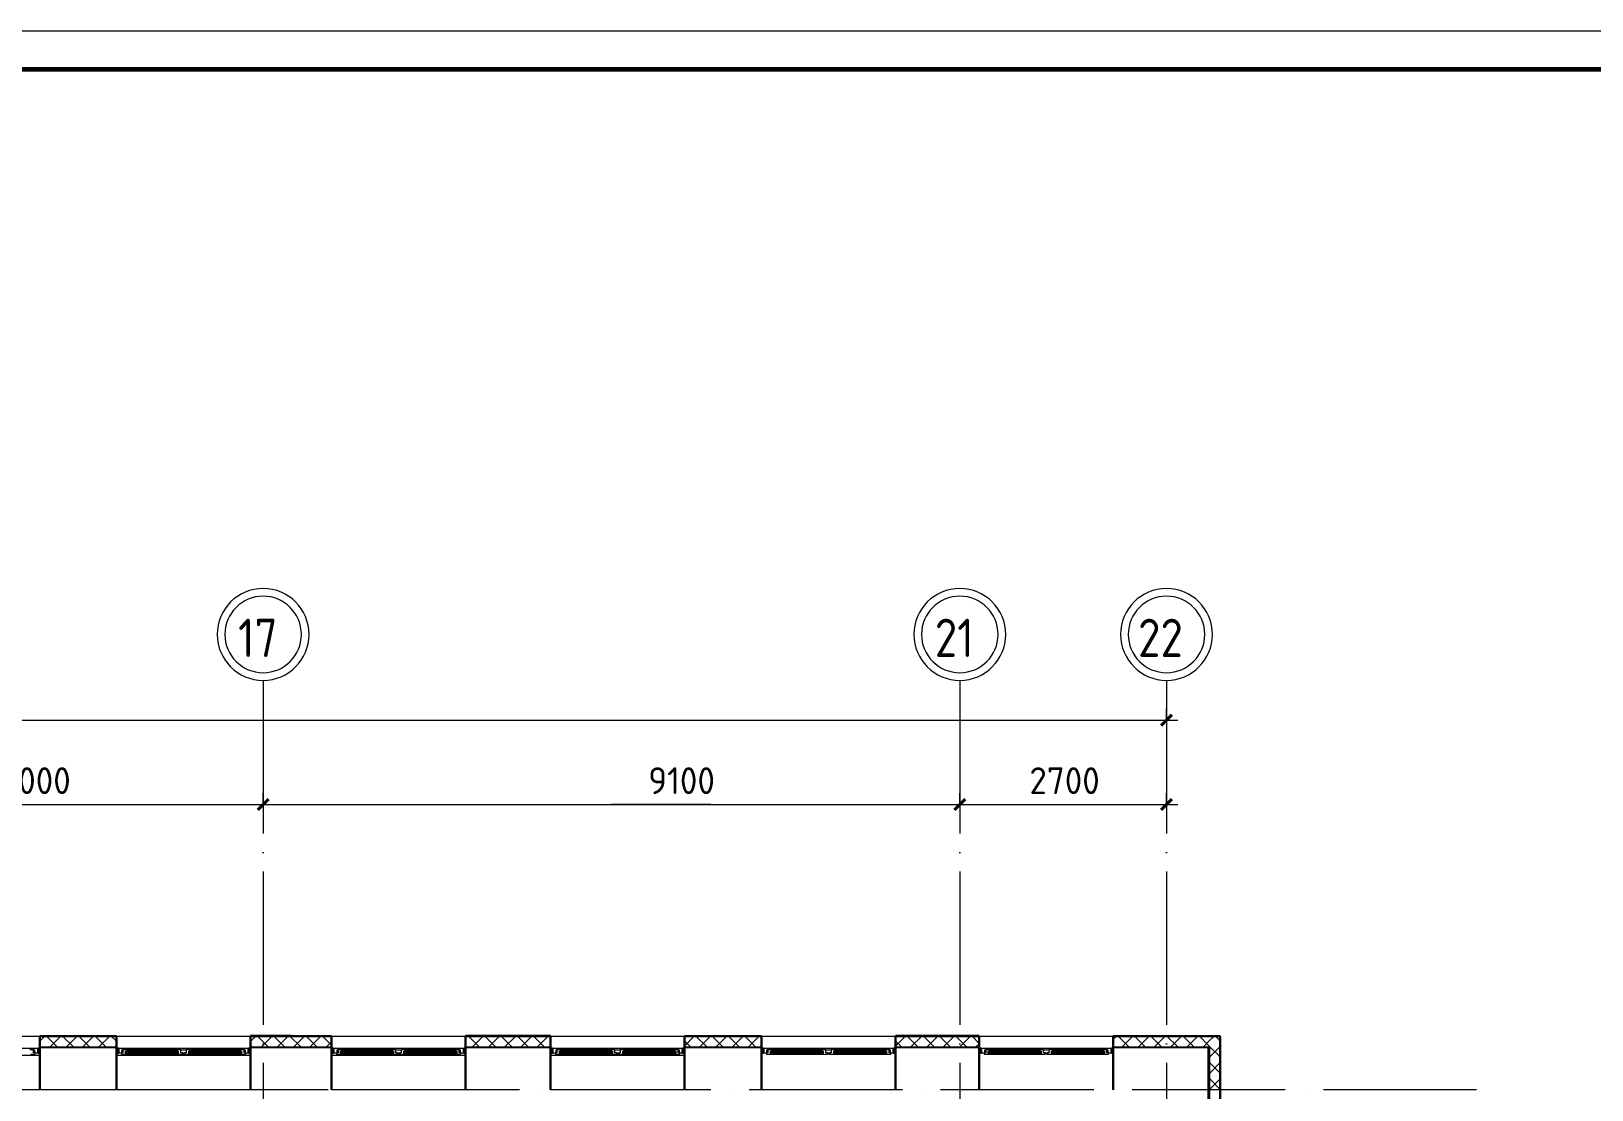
# Model space of a CAD drawing. Header units: millimetres. Extents: x -695119 to 412940, y -249585 to 622758.
# Drawn here: x 25263 to 45647, y 108035 to 121869 of the extents above; entities that cross this region are included whole.
import ezdxf

# ---------------------------------------------------------------- set-up
doc = ezdxf.new("R2010")
doc.units = ezdxf.units.MM
doc.linetypes.add('ADSK_Линия сетки', pattern=[25, 20, -2.5, 0, -2.5])
for name, color, linetype, lineweight in [('_ Окна', 252, 'Continuous', 30), ('Ограждение', 8, 'Continuous', 9), ('Окна', 252, 'Continuous', 9), ('Оси', 252, 'Continuous', 9), ('ОФ_рамка', 8, 'Continuous', 60), ('Размеры', 7, 'Continuous', 9), ('Стены внутренние', 252, 'Continuous', 18), ('Стены наружные', 252, 'Continuous', 18), ('Стены штриховка', 7, 'Continuous', 9)]:
    doc.layers.add(name, color=color, linetype=linetype, lineweight=lineweight)
doc.styles.add('GOST Common_2', font='', dxfattribs={"width": 0.9, "height": 250})
doc.styles.add('GOST Common_4', font='', dxfattribs={"height": 7})
doc.styles.get('GOST Common_2').set_extended_font_data('GOST type B')
doc.styles.get('GOST Common_4').set_extended_font_data('GOST type B')

# ---------------------------------------------------------------- blocks, each defined once
blk = doc.blocks.new('1 этаж')
at = {"layer": '_ Окна', "color": 251, "lineweight": 18, "true_color": 0x636466}
for p, q in [((-19656, 27381), (-19706, 27381)), ((-19692, 27323), (-19636, 27323)), ((-19657, 27398), (-19662, 27381)), ((-19598, 27398), (-19657, 27398)), ((-19656, 27340), (-19656, 27381)), ((-19656, 27381), (-19644, 27381)), ((-19636, 27340), (-19656, 27340)), ((-19644, 27381), (-19644, 27340)), ((-19636, 27323), (-19636, 27340)), ((-19636, 27340), (-19598, 27340)), ((-19598, 27340), (-19598, 27398)), ((-18488, 27398), (-18548, 27398)), ((-18548, 27398), (-18548, 27340)), ((-18548, 27340), (-18510, 27340)), ((-18490, 27340), (-18510, 27340)), ((-18510, 27340), (-18510, 27323)), ((-18510, 27323), (-18454, 27323)), ((-18502, 27340), (-18502, 27381)), ((-18502, 27381), (-18490, 27381)), ((-18490, 27381), (-18490, 27340)), ((-18439, 27381), (-18490, 27381)), ((-18484, 27381), (-18488, 27398)), ((-18454, 27323), (-18453, 27324)), ((-18453, 27332), (-18453, 27364)), ((-18453, 27364), (-18435, 27364)), ((-18435, 27332), (-18453, 27332)), ((-18453, 27324), (-18452, 27323)), ((-18452, 27323), (-18437, 27323)), ((-18435, 27364), (-18439, 27381)), ((-18437, 27323), (-18435, 27332)), ((-17783, 27381), (-17788, 27364)), ((-17788, 27364), (-17770, 27364)), ((-17770, 27332), (-17788, 27332)), ((-17788, 27332), (-17785, 27323)), ((-17785, 27323), (-17771, 27323)), ((-17733, 27381), (-17783, 27381)), ((-17771, 27323), (-17770, 27324)), ((-17770, 27364), (-17770, 27332)), ((-17770, 27324), (-17769, 27323)), ((-17769, 27323), (-17713, 27323)), ((-17733, 27340), (-17733, 27381)), ((-17713, 27340), (-17733, 27340)), ((-17713, 27323), (-17713, 27340)), ((-17663, 27340), (-17683, 27340)), ((-17683, 27340), (-17683, 27323)), ((-17683, 27323), (-17627, 27323)), ((-17663, 27381), (-17663, 27340)), ((-17612, 27381), (-17663, 27381)), ((-17627, 27323), (-17626, 27324)), ((-17626, 27332), (-17626, 27364)), ((-17626, 27364), (-17608, 27364)), ((-17608, 27332), (-17626, 27332)), ((-17626, 27324), (-17625, 27323)), ((-17625, 27323), (-17610, 27323)), ((-17608, 27364), (-17612, 27381)), ((-17610, 27323), (-17608, 27332)), ((-16956, 27381), (-16961, 27364)), ((-16961, 27364), (-16943, 27364)), ((-16943, 27332), (-16961, 27332)), ((-16961, 27332), (-16958, 27323)), ((-16958, 27323), (-16944, 27323)), ((-16906, 27381), (-16956, 27381)), ((-16944, 27323), (-16943, 27324)), ((-16943, 27364), (-16943, 27332)), ((-16943, 27324), (-16942, 27323)), ((-16942, 27323), (-16886, 27323)), ((-16907, 27398), (-16912, 27381)), ((-16848, 27398), (-16907, 27398)), ((-16906, 27340), (-16906, 27381)), ((-16906, 27381), (-16894, 27381)), ((-16886, 27340), (-16906, 27340)), ((-16894, 27381), (-16894, 27340)), ((-16886, 27323), (-16886, 27340)), ((-16886, 27340), (-16848, 27340)), ((-16848, 27340), (-16848, 27398)), ((-15678, 27398), (-15738, 27398)), ((-15738, 27398), (-15738, 27340)), ((-15738, 27340), (-15700, 27340)), ((-15680, 27340), (-15700, 27340)), ((-15700, 27340), (-15700, 27323)), ((-15700, 27323), (-15644, 27323)), ((-15692, 27340), (-15692, 27381)), ((-15692, 27381), (-15680, 27381)), ((-15680, 27381), (-15680, 27340)), ((-15629, 27381), (-15680, 27381)), ((-15674, 27381), (-15678, 27398)), ((-15644, 27323), (-15643, 27324)), ((-15643, 27332), (-15643, 27364)), ((-15643, 27364), (-15625, 27364)), ((-15625, 27332), (-15643, 27332)), ((-15643, 27324), (-15642, 27323)), ((-15642, 27323), (-15627, 27323)), ((-15625, 27364), (-15629, 27381)), ((-15627, 27323), (-15625, 27332)), ((-14973, 27381), (-14978, 27364)), ((-14978, 27364), (-14960, 27364)), ((-14960, 27332), (-14978, 27332)), ((-14978, 27332), (-14975, 27323)), ((-14975, 27323), (-14961, 27323)), ((-14923, 27381), (-14973, 27381)), ((-14961, 27323), (-14960, 27324)), ((-14960, 27364), (-14960, 27332)), ((-14960, 27324), (-14959, 27323)), ((-14959, 27323), (-14903, 27323)), ((-14923, 27340), (-14923, 27381)), ((-14903, 27340), (-14923, 27340)), ((-14903, 27323), (-14903, 27340)), ((-14853, 27340), (-14873, 27340)), ((-14873, 27340), (-14873, 27323)), ((-14873, 27323), (-14817, 27323)), ((-14853, 27381), (-14853, 27340)), ((-14802, 27381), (-14853, 27381)), ((-14817, 27323), (-14816, 27324)), ((-14816, 27332), (-14816, 27364)), ((-14816, 27364), (-14798, 27364)), ((-14798, 27332), (-14816, 27332)), ((-14816, 27324), (-14815, 27323)), ((-14815, 27323), (-14800, 27323)), ((-14798, 27364), (-14802, 27381)), ((-14800, 27323), (-14798, 27332)), ((-14146, 27381), (-14151, 27364)), ((-14151, 27364), (-14133, 27364)), ((-14133, 27332), (-14151, 27332)), ((-14151, 27332), (-14148, 27323)), ((-14148, 27323), (-14134, 27323)), ((-14096, 27381), (-14146, 27381)), ((-14134, 27323), (-14133, 27324)), ((-14133, 27364), (-14133, 27332)), ((-14133, 27324), (-14132, 27323)), ((-14132, 27323), (-14076, 27323)), ((-14097, 27398), (-14102, 27381)), ((-14038, 27398), (-14097, 27398)), ((-14096, 27340), (-14096, 27381)), ((-14096, 27381), (-14084, 27381)), ((-14076, 27340), (-14096, 27340)), ((-14084, 27381), (-14084, 27340)), ((-14076, 27323), (-14076, 27340)), ((-14076, 27340), (-14038, 27340)), ((-14038, 27340), (-14038, 27398)), ((-12818, 27398), (-12878, 27398)), ((-12878, 27398), (-12878, 27340)), ((-12878, 27340), (-12840, 27340)), ((-12820, 27340), (-12840, 27340)), ((-12840, 27340), (-12840, 27323)), ((-12840, 27323), (-12784, 27323)), ((-12832, 27340), (-12832, 27381)), ((-12832, 27381), (-12820, 27381)), ((-12820, 27381), (-12820, 27340)), ((-12769, 27381), (-12820, 27381)), ((-12814, 27381), (-12818, 27398)), ((-12784, 27323), (-12783, 27324)), ((-12783, 27332), (-12783, 27364)), ((-12783, 27364), (-12765, 27364)), ((-12765, 27332), (-12783, 27332)), ((-12783, 27324), (-12782, 27323)), ((-12782, 27323), (-12767, 27323)), ((-12765, 27364), (-12769, 27381)), ((-12767, 27323), (-12765, 27332)), ((-12113, 27381), (-12118, 27364)), ((-12118, 27364), (-12100, 27364)), ((-12100, 27332), (-12118, 27332)), ((-12118, 27332), (-12115, 27323)), ((-12115, 27323), (-12101, 27323)), ((-12063, 27381), (-12113, 27381)), ((-12101, 27323), (-12100, 27324)), ((-12100, 27364), (-12100, 27332)), ((-12100, 27324), (-12099, 27323)), ((-12099, 27323), (-12043, 27323)), ((-12063, 27340), (-12063, 27381)), ((-12043, 27340), (-12063, 27340)), ((-12043, 27323), (-12043, 27340)), ((-11993, 27340), (-12013, 27340)), ((-12013, 27340), (-12013, 27323)), ((-12013, 27323), (-11957, 27323)), ((-11993, 27381), (-11993, 27340)), ((-11942, 27381), (-11993, 27381)), ((-11957, 27323), (-11956, 27324)), ((-11956, 27332), (-11956, 27364)), ((-11956, 27364), (-11938, 27364)), ((-11938, 27332), (-11956, 27332)), ((-11956, 27324), (-11955, 27323)), ((-11955, 27323), (-11940, 27323)), ((-11938, 27364), (-11942, 27381)), ((-11940, 27323), (-11938, 27332)), ((-11286, 27381), (-11291, 27364)), ((-11291, 27364), (-11273, 27364)), ((-11273, 27332), (-11291, 27332)), ((-11291, 27332), (-11288, 27323)), ((-11288, 27323), (-11274, 27323)), ((-11236, 27381), (-11286, 27381)), ((-11274, 27323), (-11273, 27324)), ((-11273, 27364), (-11273, 27332)), ((-11273, 27324), (-11272, 27323)), ((-11272, 27323), (-11216, 27323)), ((-11237, 27398), (-11242, 27381)), ((-11178, 27398), (-11237, 27398)), ((-11236, 27340), (-11236, 27381)), ((-11236, 27381), (-11224, 27381)), ((-11216, 27340), (-11236, 27340)), ((-11224, 27381), (-11224, 27340)), ((-11216, 27323), (-11216, 27340)), ((-11216, 27340), (-11178, 27340)), ((-11178, 27340), (-11178, 27398)), ((-10063, 27398), (-10123, 27398)), ((-10123, 27398), (-10123, 27340)), ((-10123, 27340), (-10085, 27340)), ((-10065, 27340), (-10085, 27340)), ((-10085, 27340), (-10085, 27323)), ((-10085, 27323), (-10029, 27323)), ((-10077, 27340), (-10077, 27381)), ((-10077, 27381), (-10065, 27381)), ((-10065, 27381), (-10065, 27340)), ((-10014, 27381), (-10065, 27381)), ((-10059, 27381), (-10063, 27398)), ((-10029, 27323), (-10028, 27324)), ((-10028, 27332), (-10028, 27364)), ((-10028, 27364), (-10010, 27364)), ((-10010, 27332), (-10028, 27332)), ((-10028, 27324), (-10027, 27323)), ((-10027, 27323), (-10012, 27323)), ((-10010, 27364), (-10014, 27381)), ((-10012, 27323), (-10010, 27332)), ((-9358, 27381), (-9363, 27364)), ((-9363, 27364), (-9345, 27364)), ((-9345, 27332), (-9363, 27332)), ((-9363, 27332), (-9360, 27323)), ((-9360, 27323), (-9346, 27323)), ((-9308, 27381), (-9358, 27381)), ((-9346, 27323), (-9345, 27324)), ((-9345, 27364), (-9345, 27332)), ((-9345, 27324), (-9344, 27323)), ((-9344, 27323), (-9288, 27323)), ((-9308, 27340), (-9308, 27381)), ((-9288, 27340), (-9308, 27340)), ((-9288, 27323), (-9288, 27340)), ((-9238, 27340), (-9258, 27340)), ((-9258, 27340), (-9258, 27323)), ((-9258, 27323), (-9202, 27323)), ((-9238, 27381), (-9238, 27340)), ((-9187, 27381), (-9238, 27381)), ((-9202, 27323), (-9201, 27324)), ((-9201, 27332), (-9201, 27364)), ((-9201, 27364), (-9183, 27364)), ((-9183, 27332), (-9201, 27332)), ((-9201, 27324), (-9200, 27323)), ((-9200, 27323), (-9185, 27323)), ((-9183, 27364), (-9187, 27381)), ((-9185, 27323), (-9183, 27332)), ((-8531, 27381), (-8536, 27364)), ((-8536, 27364), (-8518, 27364)), ((-8518, 27332), (-8536, 27332)), ((-8536, 27332), (-8533, 27323)), ((-8533, 27323), (-8519, 27323)), ((-8481, 27381), (-8531, 27381)), ((-8519, 27323), (-8518, 27324)), ((-8518, 27364), (-8518, 27332)), ((-8518, 27324), (-8517, 27323)), ((-8517, 27323), (-8461, 27323)), ((-8482, 27398), (-8487, 27381)), ((-8423, 27398), (-8482, 27398)), ((-8481, 27340), (-8481, 27381)), ((-8481, 27381), (-8469, 27381)), ((-8461, 27340), (-8481, 27340)), ((-8469, 27381), (-8469, 27340)), ((-8461, 27323), (-8461, 27340)), ((-8461, 27340), (-8423, 27340)), ((-8423, 27340), (-8423, 27398)), ((-7218, 27398), (-7278, 27398)), ((-7278, 27398), (-7278, 27340)), ((-7278, 27340), (-7240, 27340)), ((-7220, 27340), (-7240, 27340)), ((-7240, 27340), (-7240, 27323)), ((-7240, 27323), (-7184, 27323)), ((-7232, 27340), (-7232, 27381)), ((-7232, 27381), (-7220, 27381)), ((-7220, 27381), (-7220, 27340)), ((-7169, 27381), (-7220, 27381)), ((-7214, 27381), (-7218, 27398)), ((-7184, 27323), (-7183, 27324)), ((-7183, 27332), (-7183, 27364)), ((-7183, 27364), (-7165, 27364)), ((-7165, 27332), (-7183, 27332)), ((-7183, 27324), (-7182, 27323)), ((-7182, 27323), (-7167, 27323)), ((-7165, 27364), (-7169, 27381)), ((-7167, 27323), (-7165, 27332)), ((-6513, 27381), (-6518, 27364)), ((-6518, 27364), (-6500, 27364)), ((-6500, 27332), (-6518, 27332)), ((-6518, 27332), (-6515, 27323)), ((-6515, 27323), (-6501, 27323)), ((-6463, 27381), (-6513, 27381)), ((-6501, 27323), (-6500, 27324)), ((-6500, 27364), (-6500, 27332)), ((-6500, 27324), (-6499, 27323)), ((-6499, 27323), (-6443, 27323)), ((-6463, 27340), (-6463, 27381)), ((-6443, 27340), (-6463, 27340)), ((-6443, 27323), (-6443, 27340)), ((-6393, 27340), (-6413, 27340)), ((-6413, 27340), (-6413, 27323)), ((-6413, 27323), (-6357, 27323)), ((-6393, 27381), (-6393, 27340)), ((-6342, 27381), (-6393, 27381)), ((-6357, 27323), (-6356, 27324)), ((-6356, 27332), (-6356, 27364)), ((-6356, 27364), (-6338, 27364)), ((-6338, 27332), (-6356, 27332)), ((-6356, 27324), (-6355, 27323)), ((-6355, 27323), (-6340, 27323)), ((-6338, 27364), (-6342, 27381)), ((-6340, 27323), (-6338, 27332)), ((-5686, 27381), (-5691, 27364)), ((-5691, 27364), (-5673, 27364)), ((-5673, 27332), (-5691, 27332)), ((-5691, 27332), (-5688, 27323)), ((-5688, 27323), (-5674, 27323)), ((-5636, 27381), (-5686, 27381)), ((-5674, 27323), (-5673, 27324)), ((-5673, 27364), (-5673, 27332)), ((-5673, 27324), (-5672, 27323)), ((-5672, 27323), (-5616, 27323)), ((-5637, 27398), (-5642, 27381)), ((-5578, 27398), (-5637, 27398)), ((-5636, 27340), (-5636, 27381)), ((-5636, 27381), (-5624, 27381)), ((-5616, 27340), (-5636, 27340)), ((-5624, 27381), (-5624, 27340)), ((-5616, 27323), (-5616, 27340)), ((-5616, 27340), (-5578, 27340)), ((-5578, 27340), (-5578, 27398))]:
    blk.add_line(p, q, dxfattribs=at)
at = {"layer": '_ Окна', "color": 251, "true_color": 0x636466}
for p, q in [((-19573, 27398), (-19598, 27398)), ((-19598, 27398), (-19598, 27340)), ((-19598, 27340), (-19573, 27340)), ((-18548, 27398), (-18573, 27398)), ((-18573, 27340), (-18548, 27340)), ((-18548, 27340), (-18548, 27398)), ((-18450, 27364), (-18453, 27364)), ((-18453, 27364), (-18453, 27332)), ((-18453, 27332), (-18450, 27332)), ((-17773, 27364), (-18450, 27364)), ((-18450, 27364), (-18450, 27332)), ((-18450, 27332), (-18450, 27364)), ((-18450, 27332), (-17773, 27332)), ((-17773, 27332), (-17773, 27364)), ((-17773, 27364), (-17773, 27332)), ((-17770, 27364), (-17773, 27364)), ((-17773, 27332), (-17770, 27332)), ((-17770, 27332), (-17770, 27364)), ((-17623, 27364), (-17626, 27364)), ((-17626, 27364), (-17626, 27332)), ((-17626, 27332), (-17623, 27332)), ((-16946, 27364), (-17623, 27364)), ((-17623, 27364), (-17623, 27332)), ((-17623, 27332), (-17623, 27364)), ((-17623, 27332), (-16946, 27332)), ((-16946, 27332), (-16946, 27364)), ((-16946, 27364), (-16946, 27332)), ((-16943, 27364), (-16946, 27364)), ((-16946, 27332), (-16943, 27332)), ((-16943, 27332), (-16943, 27364)), ((-16823, 27398), (-16848, 27398)), ((-16848, 27398), (-16848, 27340)), ((-16848, 27340), (-16823, 27340)), ((-15738, 27398), (-15763, 27398)), ((-15763, 27340), (-15738, 27340)), ((-15738, 27340), (-15738, 27398)), ((-15640, 27364), (-15643, 27364)), ((-15643, 27364), (-15643, 27332)), ((-15643, 27332), (-15640, 27332)), ((-14963, 27364), (-15640, 27364)), ((-15640, 27364), (-15640, 27332)), ((-15640, 27332), (-15640, 27364)), ((-15640, 27332), (-14963, 27332)), ((-14963, 27332), (-14963, 27364)), ((-14963, 27364), (-14963, 27332)), ((-14960, 27364), (-14963, 27364)), ((-14963, 27332), (-14960, 27332)), ((-14960, 27332), (-14960, 27364)), ((-14813, 27364), (-14816, 27364)), ((-14816, 27364), (-14816, 27332)), ((-14816, 27332), (-14813, 27332)), ((-14136, 27364), (-14813, 27364)), ((-14813, 27364), (-14813, 27332)), ((-14813, 27332), (-14813, 27364)), ((-14813, 27332), (-14136, 27332)), ((-14136, 27332), (-14136, 27364)), ((-14136, 27364), (-14136, 27332)), ((-14133, 27364), (-14136, 27364)), ((-14136, 27332), (-14133, 27332)), ((-14133, 27332), (-14133, 27364)), ((-14013, 27398), (-14038, 27398)), ((-14038, 27398), (-14038, 27340)), ((-14038, 27340), (-14013, 27340)), ((-12878, 27398), (-12903, 27398)), ((-12903, 27340), (-12878, 27340)), ((-12878, 27340), (-12878, 27398)), ((-12780, 27364), (-12783, 27364)), ((-12783, 27364), (-12783, 27332)), ((-12783, 27332), (-12780, 27332)), ((-12103, 27364), (-12780, 27364)), ((-12780, 27364), (-12780, 27332)), ((-12780, 27332), (-12780, 27364)), ((-12780, 27332), (-12103, 27332)), ((-12103, 27332), (-12103, 27364)), ((-12103, 27364), (-12103, 27332)), ((-12100, 27364), (-12103, 27364)), ((-12103, 27332), (-12100, 27332)), ((-12100, 27332), (-12100, 27364)), ((-11953, 27364), (-11956, 27364)), ((-11956, 27364), (-11956, 27332)), ((-11956, 27332), (-11953, 27332)), ((-11276, 27364), (-11953, 27364)), ((-11953, 27364), (-11953, 27332)), ((-11953, 27332), (-11953, 27364)), ((-11953, 27332), (-11276, 27332)), ((-11276, 27332), (-11276, 27364)), ((-11276, 27364), (-11276, 27332)), ((-11273, 27364), (-11276, 27364)), ((-11276, 27332), (-11273, 27332)), ((-11273, 27332), (-11273, 27364)), ((-11153, 27398), (-11178, 27398)), ((-11178, 27398), (-11178, 27340)), ((-11178, 27340), (-11153, 27340)), ((-10123, 27398), (-10148, 27398)), ((-10148, 27340), (-10123, 27340)), ((-10123, 27340), (-10123, 27398)), ((-10025, 27364), (-10028, 27364)), ((-10028, 27364), (-10028, 27332)), ((-10028, 27332), (-10025, 27332)), ((-9348, 27364), (-10025, 27364)), ((-10025, 27364), (-10025, 27332)), ((-10025, 27332), (-10025, 27364)), ((-10025, 27332), (-9348, 27332)), ((-9348, 27332), (-9348, 27364)), ((-9348, 27364), (-9348, 27332)), ((-9345, 27364), (-9348, 27364)), ((-9348, 27332), (-9345, 27332)), ((-9345, 27332), (-9345, 27364)), ((-9198, 27364), (-9201, 27364)), ((-9201, 27364), (-9201, 27332)), ((-9201, 27332), (-9198, 27332)), ((-8521, 27364), (-9198, 27364)), ((-9198, 27364), (-9198, 27332)), ((-9198, 27332), (-9198, 27364)), ((-9198, 27332), (-8521, 27332)), ((-8521, 27332), (-8521, 27364)), ((-8521, 27364), (-8521, 27332)), ((-8518, 27364), (-8521, 27364)), ((-8521, 27332), (-8518, 27332)), ((-8518, 27332), (-8518, 27364)), ((-8398, 27398), (-8423, 27398)), ((-8423, 27398), (-8423, 27340)), ((-8423, 27340), (-8398, 27340)), ((-7278, 27398), (-7303, 27398)), ((-7303, 27340), (-7278, 27340)), ((-7278, 27340), (-7278, 27398)), ((-7180, 27364), (-7183, 27364)), ((-7183, 27364), (-7183, 27332)), ((-7183, 27332), (-7180, 27332)), ((-6503, 27364), (-7180, 27364)), ((-7180, 27364), (-7180, 27332)), ((-7180, 27332), (-7180, 27364)), ((-7180, 27332), (-6503, 27332)), ((-6503, 27332), (-6503, 27364)), ((-6503, 27364), (-6503, 27332)), ((-6500, 27364), (-6503, 27364)), ((-6503, 27332), (-6500, 27332)), ((-6500, 27332), (-6500, 27364)), ((-6353, 27364), (-6356, 27364)), ((-6356, 27364), (-6356, 27332)), ((-6356, 27332), (-6353, 27332)), ((-5676, 27364), (-6353, 27364)), ((-6353, 27364), (-6353, 27332)), ((-6353, 27332), (-6353, 27364)), ((-6353, 27332), (-5676, 27332)), ((-5676, 27332), (-5676, 27364)), ((-5676, 27364), (-5676, 27332)), ((-5673, 27364), (-5676, 27364)), ((-5676, 27332), (-5673, 27332)), ((-5673, 27332), (-5673, 27364)), ((-5553, 27398), (-5578, 27398)), ((-5578, 27398), (-5578, 27340)), ((-5578, 27340), (-5553, 27340))]:
    blk.add_line(p, q, dxfattribs=at)
at = {"layer": 'Ограждение', "color": 251, "true_color": 0x636466}
for p, q in [((-19573, 27308), (-21323, 27308)), ((-16823, 27308), (-18573, 27308)), ((-14013, 27308), (-15763, 27308)), ((-11153, 27308), (-12903, 27308)), ((-19573, 26858), (-21323, 26858)), ((-16823, 26858), (-18573, 26858)), ((-14013, 26858), (-15763, 26858)), ((-11153, 26858), (-12903, 26858))]:
    blk.add_line(p, q, dxfattribs=at)
at = {"layer": 'Окна', "color": 251, "true_color": 0x636466}
for p, q in [((-19657, 27398), (-21238, 27398)), ((-16907, 27398), (-18488, 27398)), ((-18454, 27323), (-18452, 27323)), ((-17783, 27381), (-18439, 27381)), ((-18437, 27323), (-17785, 27323)), ((-17771, 27323), (-17769, 27323)), ((-17733, 27381), (-17663, 27381)), ((-17713, 27340), (-17683, 27340)), ((-17683, 27323), (-17713, 27323)), ((-17627, 27323), (-17625, 27323)), ((-16956, 27381), (-17612, 27381)), ((-17610, 27323), (-16958, 27323)), ((-16944, 27323), (-16942, 27323)), ((-14097, 27398), (-15678, 27398)), ((-15644, 27323), (-15642, 27323)), ((-14973, 27381), (-15629, 27381)), ((-15627, 27323), (-14975, 27323)), ((-14961, 27323), (-14959, 27323)), ((-14923, 27381), (-14853, 27381)), ((-14903, 27340), (-14873, 27340)), ((-14873, 27323), (-14903, 27323)), ((-14817, 27323), (-14815, 27323)), ((-14146, 27381), (-14802, 27381)), ((-14800, 27323), (-14148, 27323)), ((-14134, 27323), (-14132, 27323)), ((-11237, 27398), (-12818, 27398)), ((-12784, 27323), (-12782, 27323)), ((-12113, 27381), (-12769, 27381)), ((-12767, 27323), (-12115, 27323)), ((-12101, 27323), (-12099, 27323)), ((-12063, 27381), (-11993, 27381)), ((-12043, 27340), (-12013, 27340)), ((-12013, 27323), (-12043, 27323)), ((-11957, 27323), (-11955, 27323)), ((-11286, 27381), (-11942, 27381)), ((-11940, 27323), (-11288, 27323)), ((-11274, 27323), (-11272, 27323)), ((-8482, 27398), (-10063, 27398)), ((-10029, 27323), (-10027, 27323)), ((-9358, 27381), (-10014, 27381)), ((-10012, 27323), (-9360, 27323)), ((-9346, 27323), (-9344, 27323)), ((-9308, 27381), (-9238, 27381)), ((-9288, 27340), (-9258, 27340)), ((-9258, 27323), (-9288, 27323)), ((-9202, 27323), (-9200, 27323)), ((-8531, 27381), (-9187, 27381)), ((-9185, 27323), (-8533, 27323)), ((-8519, 27323), (-8517, 27323)), ((-5637, 27398), (-7218, 27398)), ((-7184, 27323), (-7182, 27323)), ((-6513, 27381), (-7169, 27381)), ((-7167, 27323), (-6515, 27323)), ((-6501, 27323), (-6499, 27323)), ((-6463, 27381), (-6393, 27381)), ((-6443, 27340), (-6413, 27340)), ((-6413, 27323), (-6443, 27323)), ((-6357, 27323), (-6355, 27323)), ((-5686, 27381), (-6342, 27381)), ((-6340, 27323), (-5688, 27323)), ((-5674, 27323), (-5672, 27323))]:
    blk.add_line(p, q, dxfattribs=at)
at = {"layer": 'Оси', "color": 251, "linetype": 'ADSK_Линия сетки', "ltscale": 100, "true_color": 0x636466}
for p, q in [((-16658, 32209), (-16658, -33768)), ((-7558, 32209), (-7558, 10958)), ((-4858, 32209), (-4858, 10958)), ((-808, 26858), (-72530, 26858))]:
    blk.add_line(p, q, dxfattribs=at)
at = {"layer": 'Оси', "color": 251, "lineweight": 20, "true_color": 0x636466}
for centre, radius, start, end in [((-16658, 32809), 600, 0, 180), ((-16658, 32809), 500, 0, 180), ((-7558, 32809), 600, 0, 180), ((-7558, 32809), 500, 0, 180), ((-4858, 32809), 600, 0, 180), ((-4858, 32809), 500, 0, 180), ((-16658, 32809), 600, 180, 0), ((-16658, 32809), 500, 180, 0), ((-7558, 32809), 600, 180, 0), ((-7558, 32809), 500, 180, 0), ((-4858, 32809), 600, 180, 0), ((-4858, 32809), 500, 180, 0)]:
    blk.add_arc(centre, radius, start, end, dxfattribs=at)
at = {"layer": 'Размеры', "color": 251, "lineweight": 20, "true_color": 0x636466}
for p, q in [((-4858, 31690), (-4858, 31840)), ((-58608, 31690), (-4708, 31690)), ((-4858, 31690), (-4858, 31640)), ((-22658, 30585), (-16658, 30585)), ((-16658, 30585), (-16658, 30735)), ((-16658, 30585), (-16658, 30735)), ((-16658, 30585), (-16658, 30535)), ((-16658, 30585), (-7558, 30585)), ((-16658, 30585), (-16658, 30535)), ((-11627, 30585), (-12108, 30585)), ((-10810, 30585), (-11627, 30585)), ((-7558, 30585), (-7558, 30735)), ((-7558, 30585), (-7558, 30735)), ((-7558, 30585), (-7558, 30535)), ((-7558, 30585), (-4708, 30585)), ((-7558, 30585), (-7558, 30535)), ((-4858, 30585), (-4858, 30735)), ((-4858, 30585), (-4858, 30535))]:
    blk.add_line(p, q, dxfattribs=at)
at = {"layer": 'Размеры', "color": 251, "lineweight": 40, "true_color": 0x636466}
for p, q in [((-4858, 31690), (-4929, 31619)), ((-4858, 31690), (-4787, 31760)), ((-16658, 30585), (-16729, 30515)), ((-16658, 30585), (-16729, 30515)), ((-16658, 30585), (-16587, 30656)), ((-16658, 30585), (-16587, 30656)), ((-7558, 30585), (-7629, 30515)), ((-7558, 30585), (-7629, 30515)), ((-7558, 30585), (-7487, 30656)), ((-7558, 30585), (-7487, 30656)), ((-4858, 30585), (-4929, 30515)), ((-4858, 30585), (-4787, 30656))]:
    blk.add_line(p, q, dxfattribs=at)
at = {"layer": 'Стены внутренние', "color": 251, "true_color": 0x636466}
for p, q in [((-21323, 27560), (-19573, 27560)), ((-18573, 27560), (-16823, 27560)), ((-15763, 27560), (-14013, 27560)), ((-12903, 27560), (-11153, 27560)), ((-10148, 27560), (-8398, 27560)), ((-7303, 27560), (-5553, 27560)), ((-18573, 27408), (-19573, 27408)), ((-15763, 27408), (-16823, 27408)), ((-12903, 27408), (-14013, 27408)), ((-10148, 27408), (-11153, 27408)), ((-7303, 27408), (-8398, 27408)), ((-4308, 27408), (-5553, 27408))]:
    blk.add_line(p, q, dxfattribs=at)
at = {"layer": 'Стены внутренние', "color": 251, "lineweight": 30, "true_color": 0x636466}
for p, q in [((-18573, 27560), (-19573, 27560)), ((-19573, 27560), (-19573, 27418)), ((-18573, 27418), (-18573, 27560)), ((-15763, 27560), (-16823, 27560)), ((-16823, 27560), (-16823, 27418)), ((-15763, 27418), (-15763, 27560)), ((-14013, 27560), (-14013, 27418)), ((-12903, 27418), (-12903, 27560)), ((-10148, 27560), (-11153, 27560)), ((-11153, 27560), (-11153, 27418)), ((-10148, 27418), (-10148, 27560)), ((-8398, 27560), (-8398, 27418)), ((-7303, 27418), (-7303, 27560)), ((-4156, 27560), (-5553, 27560)), ((-5553, 27560), (-5553, 27418)), ((-4156, 27560), (-4156, 23808)), ((-19573, 26858), (-19573, 27408)), ((-18573, 26858), (-18573, 27408)), ((-16823, 26858), (-16823, 27408)), ((-15763, 26858), (-15763, 27408)), ((-14013, 26858), (-14013, 27408)), ((-12903, 26858), (-12903, 27408)), ((-11153, 26858), (-11153, 27408)), ((-10148, 26858), (-10148, 27408)), ((-8398, 26858), (-8398, 27408)), ((-7303, 26858), (-7303, 27408)), ((-5553, 26858), (-5553, 27408)), ((-4308, 22763), (-4308, 27408))]:
    blk.add_line(p, q, dxfattribs=at)
at = {"layer": 'Стены внутренние', "color": 251, "linetype": 'Continuous', "lineweight": 9, "true_color": 0x636466}
for p, q in [((-19571, 27498), (-19511, 27558)), ((-19349, 27418), (-19489, 27558)), ((-19439, 27418), (-19299, 27558)), ((-19137, 27418), (-19277, 27558)), ((-19227, 27418), (-19087, 27558)), ((-19143, 27560), (-19144, 27558)), ((-18925, 27418), (-19065, 27558)), ((-19051, 27558), (-19053, 27560)), ((-19014, 27418), (-18874, 27558)), ((-18713, 27418), (-18853, 27558)), ((-18802, 27418), (-18662, 27558)), ((-18575, 27492), (-18641, 27558)), ((-16821, 27491), (-16753, 27558)), ((-16591, 27418), (-16731, 27558)), ((-16681, 27418), (-16541, 27558)), ((-16679, 27560), (-16680, 27558)), ((-16379, 27418), (-16519, 27558)), ((-16469, 27418), (-16329, 27558)), ((-16167, 27418), (-16307, 27558)), ((-16257, 27418), (-16117, 27558)), ((-16236, 27558), (-16237, 27560)), ((-15955, 27418), (-16095, 27558)), ((-16045, 27418), (-15905, 27558)), ((-15765, 27440), (-15883, 27558)), ((-14013, 27530), (-14011, 27530)), ((-14011, 27543), (-13995, 27558)), ((-13834, 27418), (-13974, 27558)), ((-13923, 27418), (-13783, 27558)), ((-13864, 27560), (-13865, 27558)), ((-13772, 27558), (-13773, 27560)), ((-13622, 27418), (-13762, 27558)), ((-13711, 27418), (-13571, 27558)), ((-13409, 27418), (-13549, 27558)), ((-13499, 27418), (-13359, 27558)), ((-13197, 27418), (-13337, 27558)), ((-13287, 27418), (-13147, 27558)), ((-12985, 27418), (-13125, 27558)), ((-13075, 27418), (-12935, 27558)), ((-12905, 27550), (-12913, 27558)), ((-11151, 27433), (-11026, 27558)), ((-10864, 27418), (-11004, 27558)), ((-10957, 27558), (-10958, 27560)), ((-10953, 27418), (-10813, 27558)), ((-10652, 27418), (-10792, 27558)), ((-10741, 27418), (-10601, 27558)), ((-10440, 27418), (-10580, 27558)), ((-10529, 27418), (-10389, 27558)), ((-10227, 27418), (-10367, 27558)), ((-10317, 27418), (-10177, 27558)), ((-10150, 27553), (-10155, 27558)), ((-8396, 27430), (-8268, 27558)), ((-8350, 27560), (-8351, 27558)), ((-8106, 27418), (-8246, 27558)), ((-8196, 27418), (-8056, 27558)), ((-7894, 27418), (-8034, 27558)), ((-7984, 27418), (-7844, 27558)), ((-7682, 27418), (-7822, 27558)), ((-7771, 27418), (-7631, 27558)), ((-7470, 27418), (-7610, 27558)), ((-7559, 27418), (-7419, 27558)), ((-7528, 27560), (-7530, 27558)), ((-7305, 27465), (-7398, 27558)), ((-7303, 27545), (-7305, 27541)), ((-7305, 27530), (-7303, 27530)), ((-5551, 27518), (-5510, 27558)), ((-5534, 27560), (-5535, 27558)), ((-5348, 27418), (-5488, 27558)), ((-5438, 27418), (-5298, 27558)), ((-5136, 27418), (-5276, 27558)), ((-5226, 27418), (-5086, 27558)), ((-4924, 27418), (-5064, 27558)), ((-5014, 27418), (-4874, 27558)), ((-4712, 27418), (-4852, 27558)), ((-4802, 27418), (-4662, 27558)), ((-4713, 27560), (-4714, 27558)), ((-4500, 27418), (-4640, 27558)), ((-4589, 27418), (-4449, 27558)), ((-4478, 27560), (-4479, 27558)), ((-4308, 27438), (-4428, 27558)), ((-4308, 27488), (-4237, 27558)), ((-4158, 27500), (-4216, 27558)), ((-19561, 27418), (-19571, 27428)), ((-18590, 27418), (-18575, 27434)), ((-16821, 27518), (-16823, 27515)), ((-16804, 27418), (-16821, 27436)), ((-15832, 27418), (-15765, 27486)), ((-12905, 27428), (-12903, 27428)), ((-11076, 27418), (-11151, 27493)), ((-8318, 27418), (-8396, 27496)), ((-7347, 27418), (-7305, 27461)), ((-4377, 27418), (-4308, 27488)), ((-4158, 27288), (-4308, 27438)), ((-4298, 27286), (-4158, 27426)), ((-4156, 27361), (-4158, 27365)), ((-4158, 27327), (-4156, 27327)), ((-4158, 27076), (-4298, 27216)), ((-4298, 27073), (-4158, 27213)), ((-4158, 27124), (-4156, 27124)), ((-4158, 26864), (-4298, 27004)), ((-4298, 26861), (-4158, 27001))]:
    blk.add_line(p, q, dxfattribs=at)
at = {"layer": 'Стены наружные', "color": 251, "lineweight": 30, "true_color": 0x636466}
for p, q in [((-16293, 27565), (-16823, 27565)), ((-16823, 27565), (-16823, 27560)), ((-16293, 27560), (-16293, 27565)), ((-12903, 27565), (-14013, 27565)), ((-14013, 27565), (-14013, 27560)), ((-14013, 27560), (-12903, 27560)), ((-12903, 27560), (-12903, 27565)), ((-7303, 27565), (-8398, 27565)), ((-8398, 27565), (-8398, 27560)), ((-8398, 27560), (-7303, 27560)), ((-7303, 27560), (-7303, 27565)), ((-19573, 27418), (-19573, 27408)), ((-18573, 27408), (-18573, 27418)), ((-16823, 27418), (-16823, 27408)), ((-15763, 27408), (-15763, 27418)), ((-14013, 27418), (-14013, 27408)), ((-12903, 27408), (-12903, 27418)), ((-11153, 27418), (-11153, 27408)), ((-10148, 27408), (-10148, 27418)), ((-8398, 27418), (-8398, 27408)), ((-7303, 27408), (-7303, 27418)), ((-5553, 27418), (-5553, 27408))]:
    blk.add_line(p, q, dxfattribs=at)
at = {"layer": 'Стены наружные', "color": 251, "linetype": 'Continuous', "lineweight": 9, "true_color": 0x636466}
for p, q in [((-16676, 27565), (-16679, 27560)), ((-16591, 27564), (-16592, 27565)), ((-16324, 27565), (-16326, 27562)), ((-13861, 27565), (-13864, 27560)), ((-13773, 27560), (-13776, 27565)), ((-8347, 27565), (-8350, 27560)), ((-7526, 27565), (-7528, 27560)), ((-4298, 27398), (-4308, 27398)), ((-4298, 27298), (-4308, 27298)), ((-4298, 27198), (-4308, 27198)), ((-4298, 27098), (-4308, 27098)), ((-4298, 26998), (-4308, 26998)), ((-4298, 26898), (-4308, 26898))]:
    blk.add_line(p, q, dxfattribs=at)
at = {"layer": 'Стены штриховка', "color": 251, "true_color": 0x636466}
for p, q in [((-19571, 27418), (-19571, 27558)), ((-19571, 27558), (-18575, 27558)), ((-18575, 27558), (-18575, 27418)), ((-16821, 27418), (-16821, 27558)), ((-16821, 27558), (-15765, 27558)), ((-15765, 27558), (-15765, 27418)), ((-14011, 27418), (-14011, 27558)), ((-14011, 27558), (-12905, 27558)), ((-13458, 27565), (-13458, 27560)), ((-12905, 27558), (-12905, 27418)), ((-11151, 27418), (-11151, 27558)), ((-11151, 27558), (-10150, 27558)), ((-10150, 27558), (-10150, 27418)), ((-8396, 27418), (-8396, 27558)), ((-8396, 27558), (-7305, 27558)), ((-7853, 27565), (-7853, 27560)), ((-7305, 27558), (-7305, 27418)), ((-5551, 27418), (-5551, 27558)), ((-5551, 27558), (-4156, 27558)), ((-4158, 23808), (-4158, 27560)), ((-19573, 27418), (-18573, 27418)), ((-16823, 27418), (-15763, 27418)), ((-14013, 27418), (-12903, 27418)), ((-11153, 27418), (-10148, 27418)), ((-8398, 27418), (-7303, 27418)), ((-5553, 27418), (-4308, 27418)), ((-4308, 27408), (-4308, 27418)), ((-4308, 27408), (-4298, 27408)), ((-4298, 27408), (-4298, 23808))]:
    blk.add_line(p, q, dxfattribs=at)
at = {"layer": 'Оси', "color": 251, "true_color": 0x636466, "style": 'GOST Common_2', "width": 0.9}
for s, p in [('17', (-16985, 32514)), ('21', (-7885, 32514)), ('22', (-5230, 32514))]:
    blk.add_text(s, height=500, dxfattribs=at).set_placement(p)
at = {"layer": 'Размеры', "color": 251, "lineweight": 20, "true_color": 0x636466, "char_height": 350, "attachment_point": 1, "line_spacing_factor": 1.022761, "style": 'GOST Common_4'}
for s, insert, width in [('6000', (-20099, 31073), 1059.58), ('9100', (-11627, 31073), 980.83), ('2700', (-6649, 31073), 1059.58)]:
    blk.add_mtext(s, dxfattribs=dict(at, insert=insert, width=width))
blk = doc.blocks.new('А0')
at = {"layer": 'ОФ_рамка', "color": 0, "linetype": 'Continuous', "lineweight": 5, "ltscale": 100}
blk.add_lwpolyline([(341068, -309617), (222168, -309617)], dxfattribs=at)
at = {"layer": 'ОФ_рамка', "color": 0, "linetype": 'Continuous', "ltscale": 100}
blk.add_lwpolyline([(340568, -310117), (224168, -310117)], dxfattribs=at)

msp = doc.modelspace()

# ---------------------------------------------------------------- block references
msp.add_blockref('1 этаж', (44950.089, 81176.937))
at = {"layer": 'ОФ_рамка', "color": 0, "lineweight": -2}
msp.add_blockref('А0', (-264651.492, 431485.555), dxfattribs=at)

doc.saveas('drawing.dxf')
